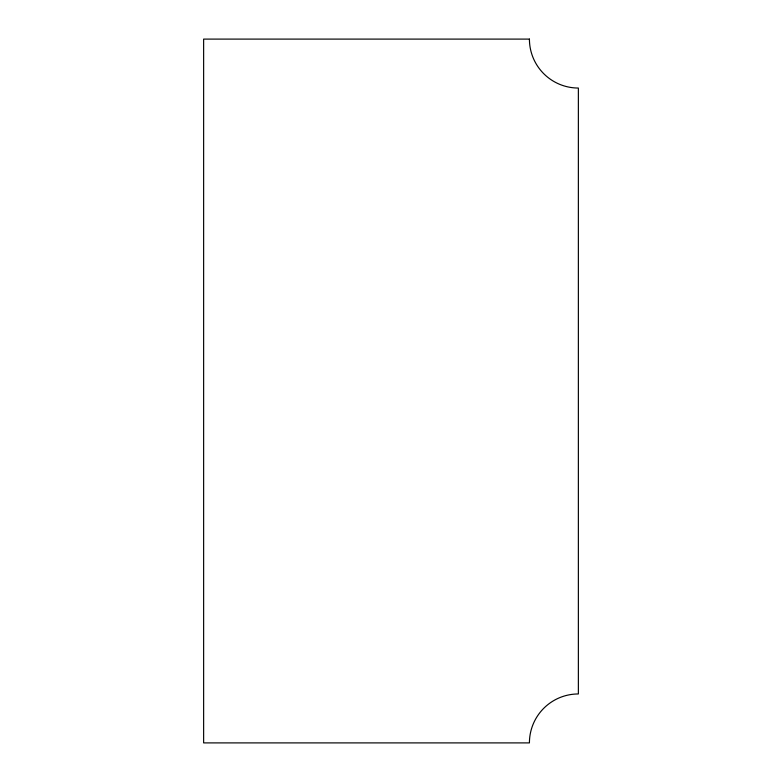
<?xml version="1.0" encoding="UTF-8"?>
<svg xmlns="http://www.w3.org/2000/svg" width="782" height="782" viewBox="0 0 782 782"><rect width="100%" height="100%" fill="white"/><g stroke="black" fill="none" stroke-linecap="round" stroke-linejoin="round"><path stroke-width="1.17" d="M529.424 39.1L203.633 39.1L203.633 742.9L529.424 742.9A48.943 48.943 0 0 1 578.367 693.957L578.367 88.043A48.943 48.943 0 0 1 529.424 39.1"/></g></svg>
